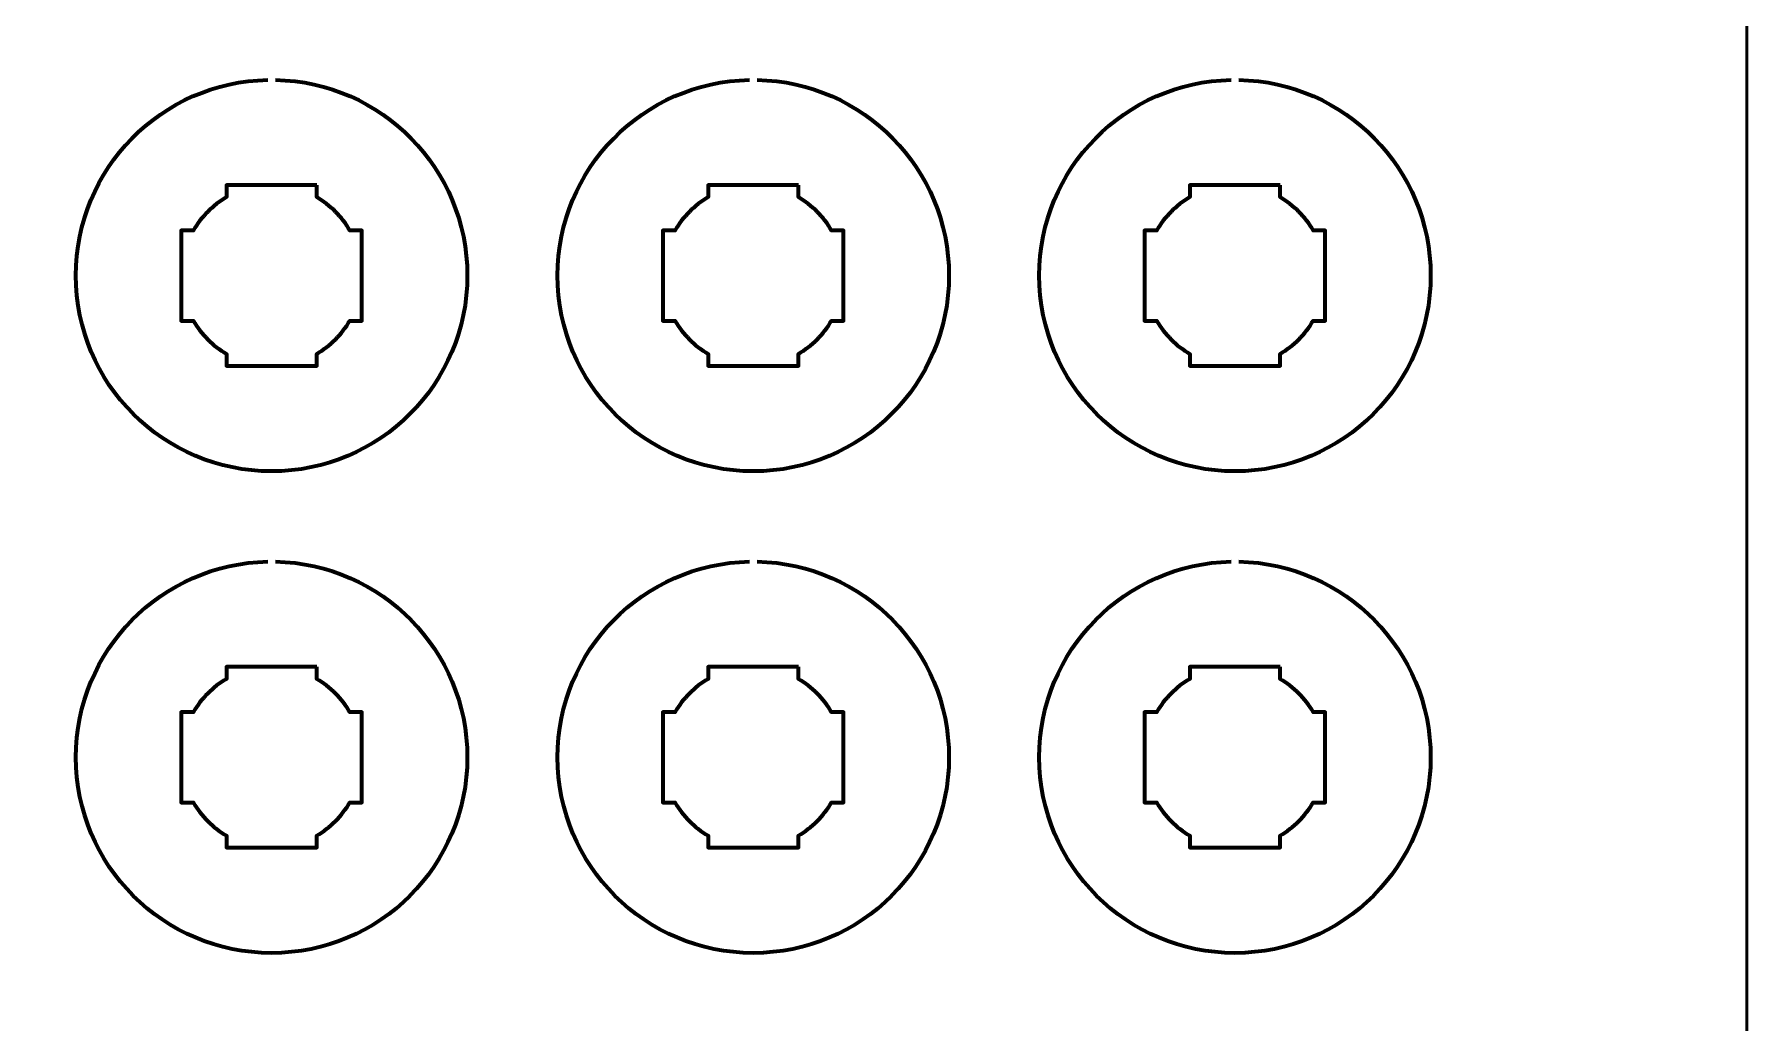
# Model space of a CAD drawing. Header units: centimetres. Extents: x -21 to 0, y -29.7 to 0.
# Drawn here: x -5.69 to 0, y -26.13 to -22.85 of the extents above; entities that cross this region are included whole.
import ezdxf

# ---------------------------------------------------------------- set-up
doc = ezdxf.new("R2010")
doc.units = ezdxf.units.CM
doc.header["$MEASUREMENT"] = 0
doc.layers.add('Layer 1', color=7, linetype='Continuous')

msp = doc.modelspace()

# ---------------------------------------------------------------- linework, layer by layer
at = {"layer": 'Layer 1', "color": 1, "lineweight": 53}
msp.add_open_spline([(-21.00003, -29.19997), (-21.00003, -29.19997), (-21.00003, -0.49991), (-21.00003, -0.49991), (-21.00003, -0.49991), (-21.00003, -0.22294), (-20.77694, 0.00005), (-20.49994, 0.00005), (-20.49994, 0.00005), (-20.49994, 0.00005), (-0.50008, 0.00005), (-0.50008, 0.00005), (-0.50008, 0.00005), (-0.22294, 0.00005), (0.00002, -0.22294), (0.00002, -0.49991), (0.00002, -0.49991), (0.00002, -0.49991), (0.00002, -29.19997), (0.00002, -29.19997), (0.00002, -29.19997), (0.00002, -29.47697), (-0.22294, -29.70006), (-0.50008, -29.70006), (-0.50008, -29.70006), (-0.50008, -29.70006), (-20.49994, -29.70006), (-20.49994, -29.70006), (-20.49994, -29.70006), (-20.77694, -29.70006), (-21.00003, -29.47697), (-21.00003, -29.19997)], degree=3, knots=[0, 0, 0, 0, 0.125, 0.125, 0.125, 0.125, 0.25, 0.25, 0.25, 0.25, 0.375, 0.375, 0.375, 0.375, 0.5, 0.5, 0.5, 0.5, 0.625, 0.625, 0.625, 0.625, 0.75, 0.75, 0.75, 0.75, 0.875, 0.875, 0.875, 0.875, 1, 1, 1, 1], dxfattribs=at)
at = {"layer": 'Layer 1', "lineweight": 70}
for points, knots in [([(-4.88748, -23.00009), (-4.53411, -23.00677), (-4.25001, -23.29519), (-4.25001, -23.64993), (-4.25001, -23.64993), (-4.25001, -24.00912), (-4.54084, -24.29995), (-4.90001, -24.29995), (-4.90001, -24.29995), (-5.25894, -24.29995), (-5.55001, -24.00912), (-5.55001, -23.64993), (-5.55001, -23.64993), (-5.55001, -23.29517), (-5.26565, -23.00674), (-4.91248, -23.00009)], [0, 0, 0, 0, 0.25, 0.25, 0.25, 0.25, 0.5, 0.5, 0.5, 0.5, 0.75, 0.75, 0.75, 0.75, 1, 1, 1, 1]), ([(-3.28748, -23.00009), (-2.93411, -23.00677), (-2.65001, -23.29519), (-2.65001, -23.64993), (-2.65001, -23.64993), (-2.65001, -24.00912), (-2.94084, -24.29995), (-3.30001, -24.29995), (-3.30001, -24.29995), (-3.65894, -24.29995), (-3.95001, -24.00912), (-3.95001, -23.64993), (-3.95001, -23.64993), (-3.95001, -23.29517), (-3.66565, -23.00674), (-3.31248, -23.00009)], [0, 0, 0, 0, 0.25, 0.25, 0.25, 0.25, 0.5, 0.5, 0.5, 0.5, 0.75, 0.75, 0.75, 0.75, 1, 1, 1, 1]), ([(-1.68748, -23.00009), (-1.33411, -23.00677), (-1.05001, -23.29519), (-1.05001, -23.64993), (-1.05001, -23.64993), (-1.05001, -24.00912), (-1.34084, -24.29995), (-1.70001, -24.29995), (-1.70001, -24.29995), (-2.05894, -24.29995), (-2.35001, -24.00912), (-2.35001, -23.64993), (-2.35001, -23.64993), (-2.35001, -23.29517), (-2.06565, -23.00674), (-1.71248, -23.00009)], [0, 0, 0, 0, 0.25, 0.25, 0.25, 0.25, 0.5, 0.5, 0.5, 0.5, 0.75, 0.75, 0.75, 0.75, 1, 1, 1, 1]), ([(-4.74998, -23.35), (-4.74998, -23.35), (-4.74998, -23.39008), (-4.74998, -23.39008), (-4.74998, -23.39008), (-4.70442, -23.41644), (-4.66644, -23.45443), (-4.6401, -23.5), (-4.6401, -23.5), (-4.6401, -23.5), (-4.59999, -23.5), (-4.59999, -23.5), (-4.59999, -23.5), (-4.59999, -23.5), (-4.59999, -23.80001), (-4.59999, -23.80001), (-4.59999, -23.80001), (-4.59999, -23.80001), (-4.64016, -23.80001), (-4.64016, -23.80001), (-4.64016, -23.80001), (-4.6665, -23.84554), (-4.70445, -23.88348), (-4.74998, -23.90981), (-4.74998, -23.90981), (-4.74998, -23.90981), (-4.74998, -23.95), (-4.74998, -23.95), (-4.74998, -23.95), (-4.74998, -23.95), (-5.04999, -23.95), (-5.04999, -23.95), (-5.04999, -23.95), (-5.04999, -23.95), (-5.04999, -23.90982), (-5.04999, -23.90982), (-5.04999, -23.90982), (-5.09553, -23.88349), (-5.13349, -23.84554), (-5.15984, -23.80001), (-5.15984, -23.80001), (-5.15984, -23.80001), (-5.19999, -23.80001), (-5.19999, -23.80001), (-5.19999, -23.80001), (-5.19999, -23.80001), (-5.19999, -23.65148), (-5.19999, -23.65148), (-5.19999, -23.65148), (-5.19999, -23.65148), (-5.20001, -23.64993), (-5.20001, -23.64993), (-5.20001, -23.64993), (-5.20001, -23.64993), (-5.19999, -23.64838), (-5.19999, -23.64838), (-5.19999, -23.64838), (-5.19999, -23.64838), (-5.19999, -23.5), (-5.19999, -23.5), (-5.19999, -23.5), (-5.19999, -23.5), (-5.1599, -23.5), (-5.1599, -23.5), (-5.1599, -23.5), (-5.13355, -23.45443), (-5.09555, -23.41643), (-5.04999, -23.39007), (-5.04999, -23.39007), (-5.04999, -23.39007), (-5.04999, -23.35), (-5.04999, -23.35), (-5.04999, -23.35), (-5.04999, -23.35), (-4.74998, -23.35), (-4.74998, -23.35)], [0, 0, 0, 0, 0.0526316, 0.0526316, 0.0526316, 0.0526316, 0.1052632, 0.1052632, 0.1052632, 0.1052632, 0.1578947, 0.1578947, 0.1578947, 0.1578947, 0.2105263, 0.2105263, 0.2105263, 0.2105263, 0.2631579, 0.2631579, 0.2631579, 0.2631579, 0.3157895, 0.3157895, 0.3157895, 0.3157895, 0.3684211, 0.3684211, 0.3684211, 0.3684211, 0.4210526, 0.4210526, 0.4210526, 0.4210526, 0.4736842, 0.4736842, 0.4736842, 0.4736842, 0.5263158, 0.5263158, 0.5263158, 0.5263158, 0.5789474, 0.5789474, 0.5789474, 0.5789474, 0.6315789, 0.6315789, 0.6315789, 0.6315789, 0.6842105, 0.6842105, 0.6842105, 0.6842105, 0.7368421, 0.7368421, 0.7368421, 0.7368421, 0.7894737, 0.7894737, 0.7894737, 0.7894737, 0.8421053, 0.8421053, 0.8421053, 0.8421053, 0.8947368, 0.8947368, 0.8947368, 0.8947368, 0.9473684, 0.9473684, 0.9473684, 0.9473684, 1, 1, 1, 1]), ([(-3.14998, -23.35), (-3.14998, -23.35), (-3.14998, -23.39008), (-3.14998, -23.39008), (-3.14998, -23.39008), (-3.10442, -23.41644), (-3.06644, -23.45443), (-3.0401, -23.5), (-3.0401, -23.5), (-3.0401, -23.5), (-2.99999, -23.5), (-2.99999, -23.5), (-2.99999, -23.5), (-2.99999, -23.5), (-2.99999, -23.80001), (-2.99999, -23.80001), (-2.99999, -23.80001), (-2.99999, -23.80001), (-3.04016, -23.80001), (-3.04016, -23.80001), (-3.04016, -23.80001), (-3.0665, -23.84554), (-3.10445, -23.88348), (-3.14998, -23.90981), (-3.14998, -23.90981), (-3.14998, -23.90981), (-3.14998, -23.95), (-3.14998, -23.95), (-3.14998, -23.95), (-3.14998, -23.95), (-3.44999, -23.95), (-3.44999, -23.95), (-3.44999, -23.95), (-3.44999, -23.95), (-3.44999, -23.90982), (-3.44999, -23.90982), (-3.44999, -23.90982), (-3.49553, -23.88349), (-3.53349, -23.84554), (-3.55984, -23.80001), (-3.55984, -23.80001), (-3.55984, -23.80001), (-3.59999, -23.80001), (-3.59999, -23.80001), (-3.59999, -23.80001), (-3.59999, -23.80001), (-3.59999, -23.65148), (-3.59999, -23.65148), (-3.59999, -23.65148), (-3.59999, -23.65148), (-3.60001, -23.64993), (-3.60001, -23.64993), (-3.60001, -23.64993), (-3.60001, -23.64993), (-3.59999, -23.64838), (-3.59999, -23.64838), (-3.59999, -23.64838), (-3.59999, -23.64838), (-3.59999, -23.5), (-3.59999, -23.5), (-3.59999, -23.5), (-3.59999, -23.5), (-3.5599, -23.5), (-3.5599, -23.5), (-3.5599, -23.5), (-3.53355, -23.45443), (-3.49555, -23.41643), (-3.44999, -23.39007), (-3.44999, -23.39007), (-3.44999, -23.39007), (-3.44999, -23.35), (-3.44999, -23.35), (-3.44999, -23.35), (-3.44999, -23.35), (-3.14998, -23.35), (-3.14998, -23.35)], [0, 0, 0, 0, 0.0526316, 0.0526316, 0.0526316, 0.0526316, 0.1052632, 0.1052632, 0.1052632, 0.1052632, 0.1578947, 0.1578947, 0.1578947, 0.1578947, 0.2105263, 0.2105263, 0.2105263, 0.2105263, 0.2631579, 0.2631579, 0.2631579, 0.2631579, 0.3157895, 0.3157895, 0.3157895, 0.3157895, 0.3684211, 0.3684211, 0.3684211, 0.3684211, 0.4210526, 0.4210526, 0.4210526, 0.4210526, 0.4736842, 0.4736842, 0.4736842, 0.4736842, 0.5263158, 0.5263158, 0.5263158, 0.5263158, 0.5789474, 0.5789474, 0.5789474, 0.5789474, 0.6315789, 0.6315789, 0.6315789, 0.6315789, 0.6842105, 0.6842105, 0.6842105, 0.6842105, 0.7368421, 0.7368421, 0.7368421, 0.7368421, 0.7894737, 0.7894737, 0.7894737, 0.7894737, 0.8421053, 0.8421053, 0.8421053, 0.8421053, 0.8947368, 0.8947368, 0.8947368, 0.8947368, 0.9473684, 0.9473684, 0.9473684, 0.9473684, 1, 1, 1, 1]), ([(-1.54998, -23.35), (-1.54998, -23.35), (-1.54998, -23.39008), (-1.54998, -23.39008), (-1.54998, -23.39008), (-1.50442, -23.41644), (-1.46644, -23.45443), (-1.4401, -23.5), (-1.4401, -23.5), (-1.4401, -23.5), (-1.39999, -23.5), (-1.39999, -23.5), (-1.39999, -23.5), (-1.39999, -23.5), (-1.39999, -23.80001), (-1.39999, -23.80001), (-1.39999, -23.80001), (-1.39999, -23.80001), (-1.44016, -23.80001), (-1.44016, -23.80001), (-1.44016, -23.80001), (-1.4665, -23.84554), (-1.50445, -23.88348), (-1.54998, -23.90981), (-1.54998, -23.90981), (-1.54998, -23.90981), (-1.54998, -23.95), (-1.54998, -23.95), (-1.54998, -23.95), (-1.54998, -23.95), (-1.84999, -23.95), (-1.84999, -23.95), (-1.84999, -23.95), (-1.84999, -23.95), (-1.84999, -23.90982), (-1.84999, -23.90982), (-1.84999, -23.90982), (-1.89553, -23.88349), (-1.93349, -23.84554), (-1.95984, -23.80001), (-1.95984, -23.80001), (-1.95984, -23.80001), (-1.99999, -23.80001), (-1.99999, -23.80001), (-1.99999, -23.80001), (-1.99999, -23.80001), (-1.99999, -23.65148), (-1.99999, -23.65148), (-1.99999, -23.65148), (-1.99999, -23.65148), (-2.00001, -23.64993), (-2.00001, -23.64993), (-2.00001, -23.64993), (-2.00001, -23.64993), (-1.99999, -23.64838), (-1.99999, -23.64838), (-1.99999, -23.64838), (-1.99999, -23.64838), (-1.99999, -23.5), (-1.99999, -23.5), (-1.99999, -23.5), (-1.99999, -23.5), (-1.9599, -23.5), (-1.9599, -23.5), (-1.9599, -23.5), (-1.93355, -23.45443), (-1.89555, -23.41643), (-1.84999, -23.39007), (-1.84999, -23.39007), (-1.84999, -23.39007), (-1.84999, -23.35), (-1.84999, -23.35), (-1.84999, -23.35), (-1.84999, -23.35), (-1.54998, -23.35), (-1.54998, -23.35)], [0, 0, 0, 0, 0.0526316, 0.0526316, 0.0526316, 0.0526316, 0.1052632, 0.1052632, 0.1052632, 0.1052632, 0.1578947, 0.1578947, 0.1578947, 0.1578947, 0.2105263, 0.2105263, 0.2105263, 0.2105263, 0.2631579, 0.2631579, 0.2631579, 0.2631579, 0.3157895, 0.3157895, 0.3157895, 0.3157895, 0.3684211, 0.3684211, 0.3684211, 0.3684211, 0.4210526, 0.4210526, 0.4210526, 0.4210526, 0.4736842, 0.4736842, 0.4736842, 0.4736842, 0.5263158, 0.5263158, 0.5263158, 0.5263158, 0.5789474, 0.5789474, 0.5789474, 0.5789474, 0.6315789, 0.6315789, 0.6315789, 0.6315789, 0.6842105, 0.6842105, 0.6842105, 0.6842105, 0.7368421, 0.7368421, 0.7368421, 0.7368421, 0.7894737, 0.7894737, 0.7894737, 0.7894737, 0.8421053, 0.8421053, 0.8421053, 0.8421053, 0.8947368, 0.8947368, 0.8947368, 0.8947368, 0.9473684, 0.9473684, 0.9473684, 0.9473684, 1, 1, 1, 1]), ([(-4.88748, -24.60009), (-4.53411, -24.60677), (-4.25001, -24.89519), (-4.25001, -25.24993), (-4.25001, -25.24993), (-4.25001, -25.60912), (-4.54084, -25.89995), (-4.90001, -25.89995), (-4.90001, -25.89995), (-5.25894, -25.89995), (-5.55001, -25.60912), (-5.55001, -25.24993), (-5.55001, -25.24993), (-5.55001, -24.89517), (-5.26565, -24.60674), (-4.91248, -24.60009)], [0, 0, 0, 0, 0.25, 0.25, 0.25, 0.25, 0.5, 0.5, 0.5, 0.5, 0.75, 0.75, 0.75, 0.75, 1, 1, 1, 1]), ([(-3.28748, -24.60009), (-2.93411, -24.60677), (-2.65001, -24.89519), (-2.65001, -25.24993), (-2.65001, -25.24993), (-2.65001, -25.60912), (-2.94084, -25.89995), (-3.30001, -25.89995), (-3.30001, -25.89995), (-3.65894, -25.89995), (-3.95001, -25.60912), (-3.95001, -25.24993), (-3.95001, -25.24993), (-3.95001, -24.89517), (-3.66565, -24.60674), (-3.31248, -24.60009)], [0, 0, 0, 0, 0.25, 0.25, 0.25, 0.25, 0.5, 0.5, 0.5, 0.5, 0.75, 0.75, 0.75, 0.75, 1, 1, 1, 1]), ([(-1.68748, -24.60009), (-1.33411, -24.60677), (-1.05001, -24.89519), (-1.05001, -25.24993), (-1.05001, -25.24993), (-1.05001, -25.60912), (-1.34084, -25.89995), (-1.70001, -25.89995), (-1.70001, -25.89995), (-2.05894, -25.89995), (-2.35001, -25.60912), (-2.35001, -25.24993), (-2.35001, -25.24993), (-2.35001, -24.89517), (-2.06565, -24.60674), (-1.71248, -24.60009)], [0, 0, 0, 0, 0.25, 0.25, 0.25, 0.25, 0.5, 0.5, 0.5, 0.5, 0.75, 0.75, 0.75, 0.75, 1, 1, 1, 1]), ([(-4.74998, -24.95), (-4.74998, -24.95), (-4.74998, -24.99008), (-4.74998, -24.99008), (-4.74998, -24.99008), (-4.70442, -25.01644), (-4.66644, -25.05443), (-4.6401, -25.1), (-4.6401, -25.1), (-4.6401, -25.1), (-4.59999, -25.1), (-4.59999, -25.1), (-4.59999, -25.1), (-4.59999, -25.1), (-4.59999, -25.40001), (-4.59999, -25.40001), (-4.59999, -25.40001), (-4.59999, -25.40001), (-4.64016, -25.40001), (-4.64016, -25.40001), (-4.64016, -25.40001), (-4.6665, -25.44554), (-4.70445, -25.48348), (-4.74998, -25.50981), (-4.74998, -25.50981), (-4.74998, -25.50981), (-4.74998, -25.55), (-4.74998, -25.55), (-4.74998, -25.55), (-4.74998, -25.55), (-5.04999, -25.55), (-5.04999, -25.55), (-5.04999, -25.55), (-5.04999, -25.55), (-5.04999, -25.50982), (-5.04999, -25.50982), (-5.04999, -25.50982), (-5.09553, -25.48349), (-5.13349, -25.44554), (-5.15984, -25.40001), (-5.15984, -25.40001), (-5.15984, -25.40001), (-5.19999, -25.40001), (-5.19999, -25.40001), (-5.19999, -25.40001), (-5.19999, -25.40001), (-5.19999, -25.25148), (-5.19999, -25.25148), (-5.19999, -25.25148), (-5.19999, -25.25148), (-5.20001, -25.24993), (-5.20001, -25.24993), (-5.20001, -25.24993), (-5.20001, -25.24993), (-5.19999, -25.24838), (-5.19999, -25.24838), (-5.19999, -25.24838), (-5.19999, -25.24838), (-5.19999, -25.1), (-5.19999, -25.1), (-5.19999, -25.1), (-5.19999, -25.1), (-5.1599, -25.1), (-5.1599, -25.1), (-5.1599, -25.1), (-5.13355, -25.05443), (-5.09555, -25.01643), (-5.04999, -24.99007), (-5.04999, -24.99007), (-5.04999, -24.99007), (-5.04999, -24.95), (-5.04999, -24.95), (-5.04999, -24.95), (-5.04999, -24.95), (-4.74998, -24.95), (-4.74998, -24.95)], [0, 0, 0, 0, 0.0526316, 0.0526316, 0.0526316, 0.0526316, 0.1052632, 0.1052632, 0.1052632, 0.1052632, 0.1578947, 0.1578947, 0.1578947, 0.1578947, 0.2105263, 0.2105263, 0.2105263, 0.2105263, 0.2631579, 0.2631579, 0.2631579, 0.2631579, 0.3157895, 0.3157895, 0.3157895, 0.3157895, 0.3684211, 0.3684211, 0.3684211, 0.3684211, 0.4210526, 0.4210526, 0.4210526, 0.4210526, 0.4736842, 0.4736842, 0.4736842, 0.4736842, 0.5263158, 0.5263158, 0.5263158, 0.5263158, 0.5789474, 0.5789474, 0.5789474, 0.5789474, 0.6315789, 0.6315789, 0.6315789, 0.6315789, 0.6842105, 0.6842105, 0.6842105, 0.6842105, 0.7368421, 0.7368421, 0.7368421, 0.7368421, 0.7894737, 0.7894737, 0.7894737, 0.7894737, 0.8421053, 0.8421053, 0.8421053, 0.8421053, 0.8947368, 0.8947368, 0.8947368, 0.8947368, 0.9473684, 0.9473684, 0.9473684, 0.9473684, 1, 1, 1, 1]), ([(-3.14998, -24.95), (-3.14998, -24.95), (-3.14998, -24.99008), (-3.14998, -24.99008), (-3.14998, -24.99008), (-3.10442, -25.01644), (-3.06644, -25.05443), (-3.0401, -25.1), (-3.0401, -25.1), (-3.0401, -25.1), (-2.99999, -25.1), (-2.99999, -25.1), (-2.99999, -25.1), (-2.99999, -25.1), (-2.99999, -25.40001), (-2.99999, -25.40001), (-2.99999, -25.40001), (-2.99999, -25.40001), (-3.04016, -25.40001), (-3.04016, -25.40001), (-3.04016, -25.40001), (-3.0665, -25.44554), (-3.10445, -25.48348), (-3.14998, -25.50981), (-3.14998, -25.50981), (-3.14998, -25.50981), (-3.14998, -25.55), (-3.14998, -25.55), (-3.14998, -25.55), (-3.14998, -25.55), (-3.44999, -25.55), (-3.44999, -25.55), (-3.44999, -25.55), (-3.44999, -25.55), (-3.44999, -25.50982), (-3.44999, -25.50982), (-3.44999, -25.50982), (-3.49553, -25.48349), (-3.53349, -25.44554), (-3.55984, -25.40001), (-3.55984, -25.40001), (-3.55984, -25.40001), (-3.59999, -25.40001), (-3.59999, -25.40001), (-3.59999, -25.40001), (-3.59999, -25.40001), (-3.59999, -25.25148), (-3.59999, -25.25148), (-3.59999, -25.25148), (-3.59999, -25.25148), (-3.60001, -25.24993), (-3.60001, -25.24993), (-3.60001, -25.24993), (-3.60001, -25.24993), (-3.59999, -25.24838), (-3.59999, -25.24838), (-3.59999, -25.24838), (-3.59999, -25.24838), (-3.59999, -25.1), (-3.59999, -25.1), (-3.59999, -25.1), (-3.59999, -25.1), (-3.5599, -25.1), (-3.5599, -25.1), (-3.5599, -25.1), (-3.53355, -25.05443), (-3.49555, -25.01643), (-3.44999, -24.99007), (-3.44999, -24.99007), (-3.44999, -24.99007), (-3.44999, -24.95), (-3.44999, -24.95), (-3.44999, -24.95), (-3.44999, -24.95), (-3.14998, -24.95), (-3.14998, -24.95)], [0, 0, 0, 0, 0.0526316, 0.0526316, 0.0526316, 0.0526316, 0.1052632, 0.1052632, 0.1052632, 0.1052632, 0.1578947, 0.1578947, 0.1578947, 0.1578947, 0.2105263, 0.2105263, 0.2105263, 0.2105263, 0.2631579, 0.2631579, 0.2631579, 0.2631579, 0.3157895, 0.3157895, 0.3157895, 0.3157895, 0.3684211, 0.3684211, 0.3684211, 0.3684211, 0.4210526, 0.4210526, 0.4210526, 0.4210526, 0.4736842, 0.4736842, 0.4736842, 0.4736842, 0.5263158, 0.5263158, 0.5263158, 0.5263158, 0.5789474, 0.5789474, 0.5789474, 0.5789474, 0.6315789, 0.6315789, 0.6315789, 0.6315789, 0.6842105, 0.6842105, 0.6842105, 0.6842105, 0.7368421, 0.7368421, 0.7368421, 0.7368421, 0.7894737, 0.7894737, 0.7894737, 0.7894737, 0.8421053, 0.8421053, 0.8421053, 0.8421053, 0.8947368, 0.8947368, 0.8947368, 0.8947368, 0.9473684, 0.9473684, 0.9473684, 0.9473684, 1, 1, 1, 1]), ([(-1.54998, -24.95), (-1.54998, -24.95), (-1.54998, -24.99008), (-1.54998, -24.99008), (-1.54998, -24.99008), (-1.50442, -25.01644), (-1.46644, -25.05443), (-1.4401, -25.1), (-1.4401, -25.1), (-1.4401, -25.1), (-1.39999, -25.1), (-1.39999, -25.1), (-1.39999, -25.1), (-1.39999, -25.1), (-1.39999, -25.40001), (-1.39999, -25.40001), (-1.39999, -25.40001), (-1.39999, -25.40001), (-1.44016, -25.40001), (-1.44016, -25.40001), (-1.44016, -25.40001), (-1.4665, -25.44554), (-1.50445, -25.48348), (-1.54998, -25.50981), (-1.54998, -25.50981), (-1.54998, -25.50981), (-1.54998, -25.55), (-1.54998, -25.55), (-1.54998, -25.55), (-1.54998, -25.55), (-1.84999, -25.55), (-1.84999, -25.55), (-1.84999, -25.55), (-1.84999, -25.55), (-1.84999, -25.50982), (-1.84999, -25.50982), (-1.84999, -25.50982), (-1.89553, -25.48349), (-1.93349, -25.44554), (-1.95984, -25.40001), (-1.95984, -25.40001), (-1.95984, -25.40001), (-1.99999, -25.40001), (-1.99999, -25.40001), (-1.99999, -25.40001), (-1.99999, -25.40001), (-1.99999, -25.25148), (-1.99999, -25.25148), (-1.99999, -25.25148), (-1.99999, -25.25148), (-2.00001, -25.24993), (-2.00001, -25.24993), (-2.00001, -25.24993), (-2.00001, -25.24993), (-1.99999, -25.24838), (-1.99999, -25.24838), (-1.99999, -25.24838), (-1.99999, -25.24838), (-1.99999, -25.1), (-1.99999, -25.1), (-1.99999, -25.1), (-1.99999, -25.1), (-1.9599, -25.1), (-1.9599, -25.1), (-1.9599, -25.1), (-1.93355, -25.05443), (-1.89555, -25.01643), (-1.84999, -24.99007), (-1.84999, -24.99007), (-1.84999, -24.99007), (-1.84999, -24.95), (-1.84999, -24.95), (-1.84999, -24.95), (-1.84999, -24.95), (-1.54998, -24.95), (-1.54998, -24.95)], [0, 0, 0, 0, 0.0526316, 0.0526316, 0.0526316, 0.0526316, 0.1052632, 0.1052632, 0.1052632, 0.1052632, 0.1578947, 0.1578947, 0.1578947, 0.1578947, 0.2105263, 0.2105263, 0.2105263, 0.2105263, 0.2631579, 0.2631579, 0.2631579, 0.2631579, 0.3157895, 0.3157895, 0.3157895, 0.3157895, 0.3684211, 0.3684211, 0.3684211, 0.3684211, 0.4210526, 0.4210526, 0.4210526, 0.4210526, 0.4736842, 0.4736842, 0.4736842, 0.4736842, 0.5263158, 0.5263158, 0.5263158, 0.5263158, 0.5789474, 0.5789474, 0.5789474, 0.5789474, 0.6315789, 0.6315789, 0.6315789, 0.6315789, 0.6842105, 0.6842105, 0.6842105, 0.6842105, 0.7368421, 0.7368421, 0.7368421, 0.7368421, 0.7894737, 0.7894737, 0.7894737, 0.7894737, 0.8421053, 0.8421053, 0.8421053, 0.8421053, 0.8947368, 0.8947368, 0.8947368, 0.8947368, 0.9473684, 0.9473684, 0.9473684, 0.9473684, 1, 1, 1, 1])]:
    msp.add_open_spline(points, degree=3, knots=knots, dxfattribs=at)

doc.saveas('drawing.dxf')
